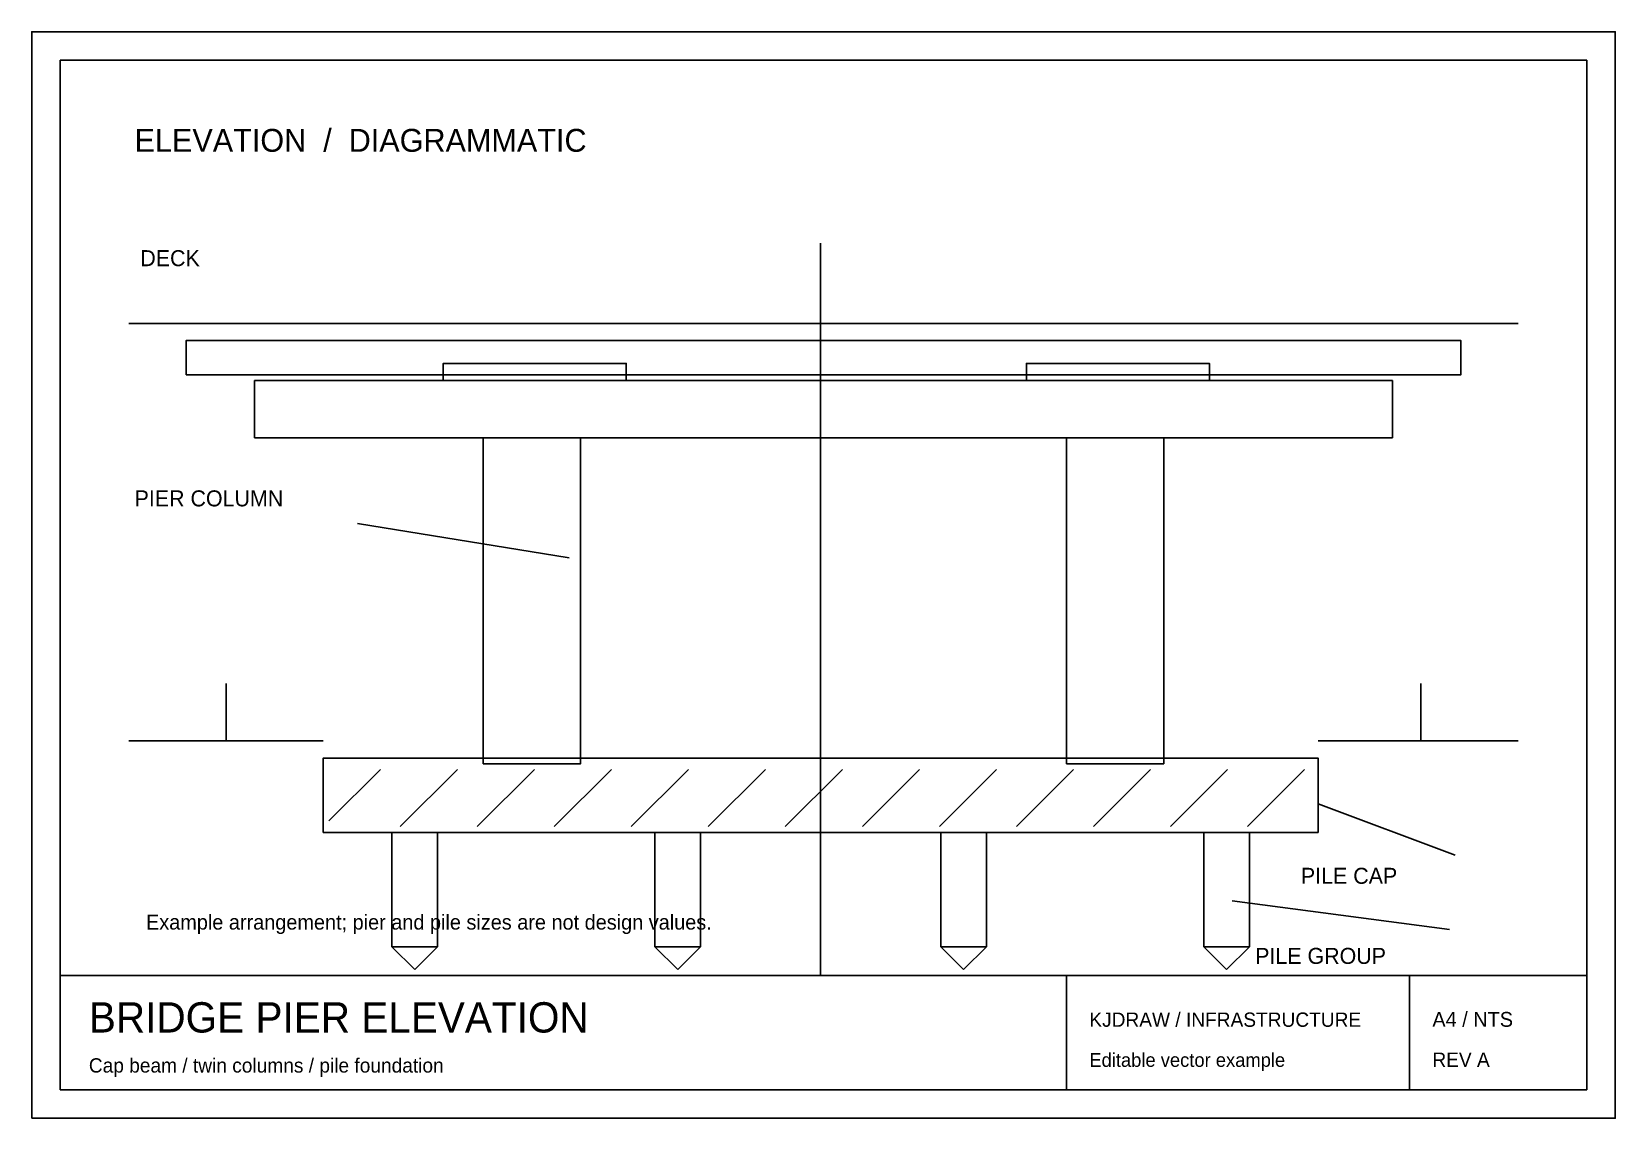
# Model space of a CAD drawing. Header units: millimetres. Extents: x 0 to 277, y 0 to 190.
import ezdxf

# ---------------------------------------------------------------- set-up
doc = ezdxf.new("R2010")
doc.units = ezdxf.units.MM
doc.linetypes.add('PIER-SOLID', pattern=[0])
for name, color, linetype in [('PIER-ANNO', 9, 'PIER-SOLID'), ('PIER-CONTEXT', 3, 'PIER-SOLID'), ('PIER-FRAME', 8, 'PIER-SOLID'), ('PIER-MATERIAL', 9, 'PIER-SOLID'), ('PIER-STRUCTURE', 9, 'PIER-SOLID')]:
    doc.layers.add(name, color=color, linetype=linetype)
doc.styles.get("Standard").update_dxf_attribs({"font": 'sans-serif'})

msp = doc.modelspace()

# ---------------------------------------------------------------- hatches: boundary and pattern name
at = {"layer": 'PIER-MATERIAL'}
h = msp.add_hatch(dxfattribs=at)
h.set_pattern_fill('ANSI31', color=256, scale=3, style=0)
h.paths.add_polyline_path([(52, 51), (224, 51), (224, 61), (52, 61)])

# ---------------------------------------------------------------- linework, layer by layer
at = {"layer": 'PIER-ANNO'}
for p, q in [((94, 98), (57, 104)), ((225, 55), (249, 46)), ((210, 38), (248, 33))]:
    msp.add_line(p, q, dxfattribs=at)
at = {"layer": 'PIER-CONTEXT'}
for p, q in [((138, 25), (138, 153)), ((17, 139), (260, 139)), ((34, 66), (34, 76)), ((243, 66), (243, 76)), ((17, 66), (51, 66)), ((225, 66), (260, 66))]:
    msp.add_line(p, q, dxfattribs=at)
for points in [[(72, 129), (104, 129), (104, 132), (72, 132)], [(174, 129), (206, 129), (206, 132), (174, 132)]]:
    msp.add_lwpolyline(points, close=True, dxfattribs=at)
at = {"layer": 'PIER-FRAME'}
for p, q in [((5, 25), (272, 25)), ((181, 5), (181, 25)), ((241, 5), (241, 25))]:
    msp.add_line(p, q, dxfattribs=at)
for points in [[(0, 0), (277, 0), (277, 190), (0, 190)], [(5, 5), (272, 5), (272, 185), (5, 185)]]:
    msp.add_lwpolyline(points, close=True, dxfattribs=at)
at = {"layer": 'PIER-STRUCTURE'}
for p, q in [((63, 30), (67, 26)), ((67, 26), (71, 30)), ((109, 30), (113, 26)), ((113, 26), (117, 30)), ((159, 30), (163, 26)), ((163, 26), (167, 30)), ((205, 30), (209, 26)), ((209, 26), (213, 30))]:
    msp.add_line(p, q, dxfattribs=at)
for points in [[(27, 130), (250, 130), (250, 136), (27, 136)], [(39, 119), (238, 119), (238, 129), (39, 129)], [(79, 62), (96, 62), (96, 119), (79, 119)], [(181, 62), (198, 62), (198, 119), (181, 119)], [(51, 50), (225, 50), (225, 63), (51, 63)], [(63, 30), (71, 30), (71, 50), (63, 50)], [(109, 30), (117, 30), (117, 50), (109, 50)], [(159, 30), (167, 30), (167, 50), (159, 50)], [(205, 30), (213, 30), (213, 50), (205, 50)]]:
    msp.add_lwpolyline(points, close=True, dxfattribs=at)

# ---------------------------------------------------------------- texts
at = {"layer": 'PIER-ANNO'}
for s, height, p in [('ELEVATION  /  DIAGRAMMATIC', 4, (18, 169)), ('DECK', 2.8, (19, 149)), ('PIER COLUMN', 2.8, (18, 107)), ('PILE CAP', 2.8, (222, 41)), ('Example arrangement; pier and pile sizes are not design values.', 2.6, (20, 33)), ('PILE GROUP', 2.8, (214, 27)), ('BRIDGE PIER ELEVATION', 5.3, (10, 15)), ('KJDRAW / INFRASTRUCTURE', 2.5, (185, 16)), ('A4 / NTS', 2.6, (245, 16)), ('Editable vector example', 2.4, (185, 9)), ('REV A', 2.5, (245, 9)), ('Cap beam / twin columns / pile foundation', 2.5, (10, 8))]:
    msp.add_text(s, height=height, dxfattribs=at).set_placement(p)

doc.saveas('drawing.dxf')
